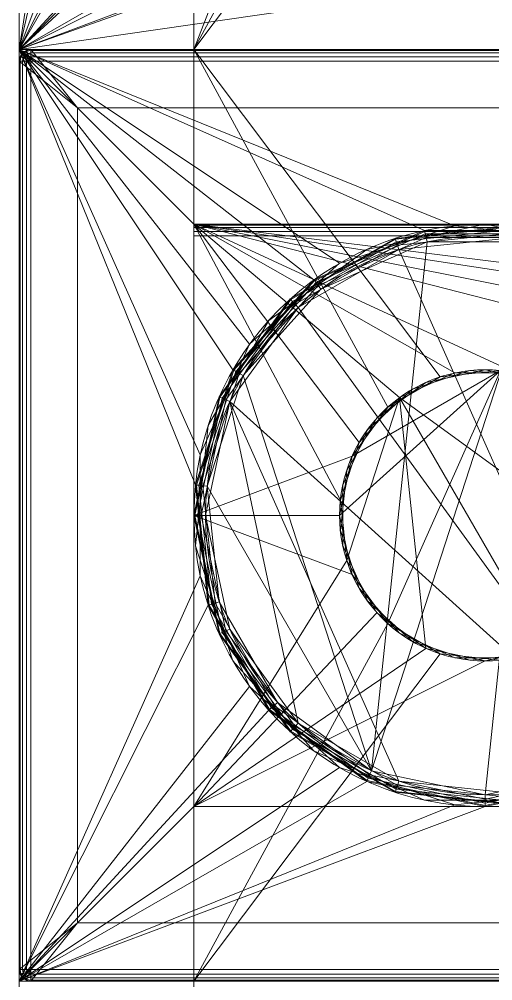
# Model space of a CAD drawing. Header units: millimetres. Extents: x -7.6 to 23.6, y 0 to 40.
# Drawn here: x 0 to 4.07, y 16 to 24.26 of the extents above; entities that cross this region are included whole.
import ezdxf

# ---------------------------------------------------------------- set-up
doc = ezdxf.new("R2010")
doc.units = ezdxf.units.MM
doc.layers.add('1', color=7, linetype='CONTINUOUS', true_color=0xffffff)

msp = doc.modelspace()

# ---------------------------------------------------------------- linework, layer by layer
at = {"layer": '1', "color": 253, "linetype": 'CONTINUOUS', "lineweight": 13}
for p, q in [((0, 40, 3.2), (0, 24, 3.2)), ((0, 28), (0, 24)), ((0, 24, 3.2), (16, 24, 3.2)), ((0, 24, 3.2), (0, 24)), ((0, 24), (16, 24))]:
    msp.add_line(p, q, dxfattribs=at)
at = {"layer": '1', "color": 30, "linetype": 'CONTINUOUS', "lineweight": 13}
for p, q in [((0, 32, 9.6), (0, 0, 9.6)), ((0, 32, 6.4), (0, 0, 6.4)), ((0, 32, 6.4), (0, 0, 6.4)), ((0, 32, 3.2), (0, 0, 3.2)), ((1.5, 30.5, 6.4), (1.5, 1.5, 6.4)), ((1.5, 30.5, 8.6), (1.5, 1.5, 8.6)), ((1.5, 30.5, 3.2), (1.5, 1.5, 3.2)), ((1.5, 30.5, 5.4), (1.5, 1.5, 5.4))]:
    msp.add_line(p, q, dxfattribs=at)
at = {"layer": '1', "color": 7, "linetype": 'CONTINUOUS', "lineweight": 13}
for p, q in [((0, 24, 12.8), (0, 16, 12.8)), ((16, 24, 12.8), (0, 24, 12.8)), ((0, 24, 9.6), (0, 16, 9.6)), ((0, 24, 12.8), (0, 24, 9.6)), ((16, 24, 9.6), (0, 24, 9.6)), ((0.1, 24, 13.2), (0.1, 24, 15.9)), ((0.1, 24, 15.9), (15.9, 24, 15.9)), ((15.9, 24, 13.2), (0.1, 24, 13.2)), ((0, 16.1, 15.9), (0, 23.9, 15.9)), ((0, 23.9, 15.9), (0, 23.9, 13.2)), ((0, 23.9, 13.2), (0, 16.1, 13.2)), ((15.9, 23.9, 16), (0.1, 23.9, 16)), ((0.1, 23.9, 16), (0.1, 16.1, 16)), ((15.5, 23.5, 13.2), (0.5, 23.5, 13.2)), ((0.5, 23.5, 13.2), (0.5, 23.5, 12.8)), ((0.5, 23.5, 13.2), (0.5, 16.5, 13.2)), ((0.5, 23.5, 12.8), (0.5, 16.5, 12.8)), ((15.5, 23.5, 12.8), (0.5, 23.5, 12.8)), ((1.5, 22.5, 9.6), (1.5, 17.5, 9.6)), ((14.5, 22.5, 9.6), (1.5, 22.5, 9.6)), ((1.5, 22.5, 11.8), (1.5, 22.5, 9.6)), ((14.5, 22.5, 11.8), (1.5, 22.5, 11.8)), ((1.5, 22.5, 11.8), (1.5, 17.5, 11.8)), ((1.5, 22.5, 14.9), (1.5, 22.5, 12.8)), ((14.5, 22.5, 12.8), (1.5, 22.5, 12.8)), ((1.5, 22.5, 12.8), (1.5, 17.5, 12.8)), ((14.5, 22.5, 14.9), (1.5, 22.5, 14.9)), ((1.5, 22.4, 15), (1.5, 17.5, 15)), ((1.5, 22.4, 15), (14.5, 22.4, 15)), ((1.5, 17.5, 11.8), (1.5, 17.5, 9.6)), ((1.5, 17.5, 9.6), (14.5, 17.5, 9.6)), ((1.5, 17.5, 11.8), (14.5, 17.5, 11.8)), ((1.5, 17.5, 15), (1.5, 17.5, 12.8)), ((1.5, 17.5, 12.8), (14.5, 17.5, 12.8)), ((1.5, 17.5, 15), (14.5, 17.5, 15)), ((0.5, 16.5, 13.2), (0.5, 16.5, 12.8)), ((0.5, 16.5, 12.8), (15.5, 16.5, 12.8)), ((0.5, 16.5, 13.2), (15.5, 16.5, 13.2)), ((0, 16.1, 13.2), (0, 16.1, 15.9)), ((0.1, 16.1, 16), (15.9, 16.1, 16))]:
    msp.add_line(p, q, dxfattribs=at)
at = {"layer": '1', "color": 30, "linetype": 'CONTINUOUS', "lineweight": 13}
for centre, radius in [((4, 20, 9.6), 2.5), ((4, 20, 6.4), 2.5), ((4, 20, 11.4), 2.4), ((4, 20, 8.2), 2.4), ((4, 20, 10.15), 1.25), ((4, 20, 8.6), 1.25), ((4, 20, 6.95), 1.25), ((4, 20, 5.4), 1.25)]:
    msp.add_circle(centre, radius, dxfattribs=at)
at = {"layer": '1', "color": 30, "linetype": 'CONTINUOUS', "lineweight": 13, "extrusion": (0, 0, -1)}
for centre in [(-4, 20, -11.3), (-4, 20, -8.1)]:
    msp.add_circle(centre, 2.5, dxfattribs=at)
at = {"layer": '1', "color": 7, "linetype": 'CONTINUOUS', "lineweight": 13}
for centre, radius in [((4, 20, 12.8), 2.5), ((4, 20, 14.6), 2.4), ((4, 20, 11.8), 1.25), ((4, 20, 13.35), 1.25)]:
    msp.add_circle(centre, radius, dxfattribs=at)
at = {"layer": '1', "color": 7, "linetype": 'CONTINUOUS', "lineweight": 13, "extrusion": (0, 0, -1)}
msp.add_circle((-4, 20, -14.5), 2.5, dxfattribs=at)
at = {"layer": '1', "color": 7, "linetype": 'CONTINUOUS', "lineweight": 13}
msp.add_arc((0.1, 23.9, 15.9), 0.1, 90, 180, dxfattribs=at)
at = {"layer": '1', "color": 7, "linetype": 'CONTINUOUS', "lineweight": 13, "extrusion": (0, 0, -1)}
for centre, start, end in [((-0.1, 23.9, -13.2), 0, 90), ((-0.1, 16.1, -15.9), 270, 0), ((-0.1, 16.1, -13.2), 270, 0)]:
    msp.add_arc(centre, 0.1, start, end, dxfattribs=at)
at = {"layer": '1', "color": 7, "linetype": 'CONTINUOUS', "lineweight": 13, "extrusion": (-1, 0, 0)}
for centre, start, end in [((-23.9, 15.9, -0.1), 90, 180), ((-16.1, 15.9, -0.1), 0, 90)]:
    msp.add_arc(centre, 0.1, start, end, dxfattribs=at)
at = {"layer": '1', "color": 7, "linetype": 'CONTINUOUS', "lineweight": 13, "extrusion": (0, -1, 0)}
for centre in [(0.1, 15.9, -23.9), (0.1, 15.9, -16.1)]:
    msp.add_arc(centre, 0.1, 90, 180, dxfattribs=at)
at = {"layer": '1', "color": 7, "linetype": 'CONTINUOUS', "lineweight": 13, "extrusion": (1, 0, 0)}
msp.add_arc((22.4, 14.9, 1.5), 0.1, 0, 90, dxfattribs=at)
at = {"layer": '1', "color": 253, "linetype": 'CONTINUOUS', "lineweight": 13}
for points in [[(0, 32.3928, 3.061), (0, 31.6072, 3.061), (0, 24, 3.2), (0, 40, 3.2)], [(1.7161, 34.9832, 3.2), (1.5, 36, 3.2), (0, 40, 3.2), (0, 24, 3.2)], [(2.3272, 34.1421, 3.2), (1.7161, 34.9832, 3.2), (0, 24, 3.2)], [(2.3272, 34.1421, 3.2), (0, 24, 3.2), (1.5, 28, 3.2), (1.7161, 29.0168, 3.2)], [(0, 24, 3.2), (0, 31.6072, 3.061), (0, 30.8822, 2.7585)], [(0, 30.8822, 2.7585), (0, 30.3297, 2.2), (0, 28, 2.2), (0, 24, 3.2)], [(0, 28, 2.2), (0, 28), (0, 24), (0, 24, 3.2)], [(1.5, 25.5), (0, 24), (0, 28)], [(1.7161, 26.9832, 3.2), (1.5, 28, 3.2), (0, 24, 3.2)], [(0, 24, 3.2), (2.3272, 26.1421, 3.2), (1.7161, 26.9832, 3.2)], [(0, 24, 3.2), (3.2275, 25.6224, 3.2), (2.3272, 26.1421, 3.2)], [(5.25, 25.8349, 3.2), (4.2613, 25.5137, 3.2), (0, 24, 3.2), (11.2275, 25.6224, 3.2)], [(4.2613, 25.5137, 3.2), (3.2275, 25.6224, 3.2), (0, 24, 3.2)], [(12.2613, 25.5137, 3.2), (11.2275, 25.6224, 3.2), (0, 24, 3.2), (16, 24, 3.2)], [(16, 24), (0, 24), (1.5, 25.5), (14.5, 25.5)], [(16, 24), (16, 24, 3.2), (0, 24, 3.2), (0, 24)]]:
    msp.add_3dface(points, dxfattribs=at)
at = {"layer": '1', "color": 30, "linetype": 'CONTINUOUS', "lineweight": 13}
for points in [[(0, 0, 6.4), (0, 32, 6.4), (1.5, 30.5, 6.4), (1.5, 1.5, 6.4)], [(0, 0, 6.4), (0, 0, 9.6), (0, 32, 9.6), (0, 32, 6.4)], [(0, 0, 3.2), (0, 32, 3.2), (1.5, 30.5, 3.2), (1.5, 1.5, 3.2)], [(0, 0, 3.2), (0, 0, 6.4), (0, 32, 6.4), (0, 32, 3.2)], [(0, 31.25, 9.6), (0, 24, 9.6), (1.6224, 27.2275, 9.6), (1.5137, 28.2613, 9.6)], [(0, 31.25, 6.4), (0, 24, 6.4), (1.6224, 27.2275, 6.4), (1.5137, 28.2613, 6.4)], [(1.5, 30.5, 6.4), (1.5, 30.5, 8.6), (1.5, 1.5, 8.6), (1.5, 1.5, 6.4)], [(1.5, 30.5, 3.2), (1.5, 30.5, 5.4), (1.5, 1.5, 5.4), (1.5, 1.5, 3.2)], [(2.75, 28, 8.6), (2.8581, 27.4916, 8.6), (1.5, 24, 8.6), (1.5, 28.2, 8.6)], [(2.75, 28, 5.4), (2.8581, 27.4916, 5.4), (1.5, 24, 5.4), (1.5, 28.2, 5.4)], [(1.5, 24, 8.6), (2.8581, 27.4916, 8.6), (3.1636, 27.0711, 8.6)], [(1.5, 24, 5.4), (2.8581, 27.4916, 5.4), (3.1636, 27.0711, 5.4)], [(2.1421, 26.3272, 9.6), (1.6224, 27.2275, 9.6), (0, 24, 9.6)], [(2.1421, 26.3272, 6.4), (1.6224, 27.2275, 6.4), (0, 24, 6.4)], [(3.1636, 27.0711, 8.6), (3.6137, 26.8112, 8.6), (1.5, 24, 8.6)], [(3.1636, 27.0711, 5.4), (3.6137, 26.8112, 5.4), (1.5, 24, 5.4)], [(4.85, 24, 8.6), (1.5, 24, 8.6), (3.6137, 26.8112, 8.6), (4.1307, 26.7568, 8.6)], [(4.85, 24, 5.4), (1.5, 24, 5.4), (3.6137, 26.8112, 5.4), (4.1307, 26.7568, 5.4)], [(0, 24, 9.6), (2.9832, 25.7161, 9.6), (2.1421, 26.3272, 9.6)], [(0, 24, 6.4), (2.9832, 25.7161, 6.4), (2.1421, 26.3272, 6.4)], [(0, 24, 9.6), (4, 25.5, 9.6), (2.9832, 25.7161, 9.6)], [(5.0168, 25.7161, 9.6), (4, 25.5, 9.6), (0, 24, 9.6), (8, 24, 9.6)], [(0, 24, 6.4), (4, 25.5, 6.4), (2.9832, 25.7161, 6.4)], [(5.0168, 25.7161, 6.4), (4, 25.5, 6.4), (0, 24, 6.4), (8, 24, 6.4)], [(0, 24, 9.6), (1.5137, 20.2613, 9.6), (1.8349, 21.25, 9.6)], [(8, 24, 9.6), (0, 24, 9.6), (3.4802, 22.4454, 9.6), (4.5198, 22.4454, 9.6)], [(1.8349, 21.25, 9.6), (2.5305, 22.0225, 9.6), (0, 24, 9.6)], [(2.5305, 22.0225, 9.6), (3.4802, 22.4454, 9.6), (0, 24, 9.6)], [(0, 24, 9.6), (0, 16, 9.6), (1.6224, 19.2275, 9.6), (1.5137, 20.2613, 9.6)], [(0, 24, 6.4), (1.5137, 20.2613, 6.4), (1.8349, 21.25, 6.4)], [(8, 24, 6.4), (0, 24, 6.4), (3.4802, 22.4454, 6.4), (4.5198, 22.4454, 6.4)], [(1.8349, 21.25, 6.4), (2.5305, 22.0225, 6.4), (0, 24, 6.4)], [(2.5305, 22.0225, 6.4), (3.4802, 22.4454, 6.4), (0, 24, 6.4)], [(0, 24, 6.4), (0, 16, 6.4), (1.6224, 19.2275, 6.4), (1.5137, 20.2613, 6.4)], [(4.1307, 21.2432, 8.6), (3.6137, 21.1888, 8.6), (1.5, 24, 8.6), (4.85, 24, 8.6)], [(1.5, 20, 8.6), (1.5, 24, 8.6), (3.1636, 20.9289, 8.6), (2.8581, 20.5084, 8.6)], [(3.6137, 21.1888, 8.6), (3.1636, 20.9289, 8.6), (1.5, 24, 8.6)], [(4.1307, 21.2432, 5.4), (3.6137, 21.1888, 5.4), (1.5, 24, 5.4), (4.85, 24, 5.4)], [(1.5, 20, 5.4), (1.5, 24, 5.4), (3.1636, 20.9289, 5.4), (2.8581, 20.5084, 5.4)], [(3.6137, 21.1888, 5.4), (3.1636, 20.9289, 5.4), (1.5, 24, 5.4)], [(2.75, 22.1651, 9.6), (2.75, 22.1651, 11.3), (3.7387, 22.4863, 11.3), (3.7387, 22.4863, 9.6)], [(2.75, 22.1651, 6.4), (2.75, 22.1651, 8.1), (3.7387, 22.4863, 8.1), (3.7387, 22.4863, 6.4)], [(3.2298, 22.3704, 11.3383), (4.2605, 22.4787, 11.3383), (4.2613, 22.4863, 11.3), (3.2275, 22.3776, 11.3)], [(3.2298, 22.3704, 8.1383), (4.2605, 22.4787, 8.1383), (4.2613, 22.4863, 8.1), (3.2275, 22.3776, 8.1)], [(3.2365, 22.3498, 11.3707), (4.2583, 22.4572, 11.3707), (4.2605, 22.4787, 11.3383), (3.2298, 22.3704, 11.3383)], [(3.2365, 22.3498, 8.1707), (4.2583, 22.4572, 8.1707), (4.2605, 22.4787, 8.1383), (3.2298, 22.3704, 8.1383)], [(3.2465, 22.3189, 11.3924), (4.2549, 22.4249, 11.3924), (4.2583, 22.4572, 11.3707), (3.2365, 22.3498, 11.3707)], [(3.2465, 22.3189, 8.1924), (4.2549, 22.4249, 8.1924), (4.2583, 22.4572, 8.1707), (3.2365, 22.3498, 8.1707)], [(3.7387, 22.4863, 9.6), (3.7387, 22.4863, 11.3), (4.7725, 22.3776, 11.3), (4.7725, 22.3776, 9.6)], [(3.7387, 22.4863, 6.4), (3.7387, 22.4863, 8.1), (4.7725, 22.3776, 8.1), (4.7725, 22.3776, 6.4)], [(2.3323, 21.8522, 11.3383), (3.2298, 22.3704, 11.3383), (3.2275, 22.3776, 11.3), (2.3272, 21.8579, 11.3)], [(2.3323, 21.8522, 8.1383), (3.2298, 22.3704, 8.1383), (3.2275, 22.3776, 8.1), (2.3272, 21.8579, 8.1)], [(3.2584, 22.2825, 11.4), (4.2509, 22.3869, 11.4), (4.2549, 22.4249, 11.3924), (3.2465, 22.3189, 11.3924)], [(3.2584, 22.2825, 8.2), (4.2509, 22.3869, 8.2), (4.2549, 22.4249, 8.1924), (3.2465, 22.3189, 8.1924)], [(5.2, 17.9215, 11.4), (5.2, 22.0785, 11.4), (4.2509, 22.3869, 11.4), (3.2584, 22.2825, 11.4)], [(5.2, 17.9215, 8.2), (5.2, 22.0785, 8.2), (4.2509, 22.3869, 8.2), (3.2584, 22.2825, 8.2)], [(2.3468, 21.8361, 11.3707), (3.2365, 22.3498, 11.3707), (3.2298, 22.3704, 11.3383), (2.3323, 21.8522, 11.3383)], [(2.3468, 21.8361, 8.1707), (3.2365, 22.3498, 8.1707), (3.2298, 22.3704, 8.1383), (2.3323, 21.8522, 8.1383)], [(2.3685, 21.812, 11.3924), (3.2465, 22.3189, 11.3924), (3.2365, 22.3498, 11.3707), (2.3468, 21.8361, 11.3707)], [(2.3685, 21.812, 8.1924), (3.2465, 22.3189, 8.1924), (3.2365, 22.3498, 8.1707), (2.3468, 21.8361, 8.1707)], [(2.3941, 21.7835, 11.4), (3.2584, 22.2825, 11.4), (3.2465, 22.3189, 11.3924), (2.3685, 21.812, 11.3924)], [(2.3941, 21.7835, 8.2), (3.2584, 22.2825, 8.2), (3.2465, 22.3189, 8.1924), (2.3685, 21.812, 8.1924)], [(3.2584, 22.2825, 11.4), (2.3941, 21.7835, 11.4), (5.2, 17.9215, 11.4)], [(3.2584, 22.2825, 8.2), (2.3941, 21.7835, 8.2), (5.2, 17.9215, 8.2)], [(1.9775, 21.4695, 9.6), (1.9775, 21.4695, 11.3), (2.75, 22.1651, 11.3), (2.75, 22.1651, 9.6)], [(1.9775, 21.4695, 6.4), (1.9775, 21.4695, 8.1), (2.75, 22.1651, 8.1), (2.75, 22.1651, 6.4)], [(1.7231, 21.0137, 11.3383), (2.3323, 21.8522, 11.3383), (2.3272, 21.8579, 11.3), (1.7161, 21.0168, 11.3)], [(1.7231, 21.0137, 8.1383), (2.3323, 21.8522, 8.1383), (2.3272, 21.8579, 8.1), (1.7161, 21.0168, 8.1)], [(1.7429, 21.0049, 11.3707), (2.3468, 21.8361, 11.3707), (2.3323, 21.8522, 11.3383), (1.7231, 21.0137, 11.3383)], [(1.7429, 21.0049, 8.1707), (2.3468, 21.8361, 8.1707), (2.3323, 21.8522, 8.1383), (1.7231, 21.0137, 8.1383)], [(1.7725, 20.9917, 11.3924), (2.3685, 21.812, 11.3924), (2.3468, 21.8361, 11.3707), (1.7429, 21.0049, 11.3707)], [(1.7725, 20.9917, 8.1924), (2.3685, 21.812, 8.1924), (2.3468, 21.8361, 8.1707), (1.7429, 21.0049, 8.1707)], [(1.8075, 20.9762, 11.4), (2.3941, 21.7835, 11.4), (2.3685, 21.812, 11.3924), (1.7725, 20.9917, 11.3924)], [(1.8075, 20.9762, 8.2), (2.3941, 21.7835, 8.2), (2.3685, 21.812, 8.1924), (1.7725, 20.9917, 8.1924)], [(5.2, 17.9215, 11.4), (2.3941, 21.7835, 11.4), (1.8075, 20.9762, 11.4)], [(5.2, 17.9215, 8.2), (2.3941, 21.7835, 8.2), (1.8075, 20.9762, 8.2)], [(1.5546, 20.5198, 9.6), (1.5546, 20.5198, 11.3), (1.9775, 21.4695, 11.3), (1.9775, 21.4695, 9.6)], [(1.5546, 20.5198, 6.4), (1.5546, 20.5198, 8.1), (1.9775, 21.4695, 8.1), (1.9775, 21.4695, 6.4)], [(4.1307, 21.2432, 10.15), (3.1636, 19.0711, 10.15), (2.8581, 19.4916, 10.15), (2.75, 20, 10.15)], [(2.75, 20, 10.15), (2.8581, 20.5084, 10.15), (4.1307, 21.2432, 10.15)], [(4.1307, 21.2432, 6.95), (3.1636, 19.0711, 6.95), (2.8581, 19.4916, 6.95), (2.75, 20, 6.95)], [(2.75, 20, 6.95), (2.8581, 20.5084, 6.95), (4.1307, 21.2432, 6.95)], [(2.8581, 20.5084, 10.15), (3.1636, 20.9289, 10.15), (3.6137, 21.1888, 10.15), (4.1307, 21.2432, 10.15)], [(2.8581, 20.5084, 6.95), (3.1636, 20.9289, 6.95), (3.6137, 21.1888, 6.95), (4.1307, 21.2432, 6.95)], [(4.1307, 21.2432, 10.15), (4.1307, 18.7568, 10.15), (3.6137, 18.8112, 10.15), (3.1636, 19.0711, 10.15)], [(4.1307, 21.2432, 6.95), (4.1307, 18.7568, 6.95), (3.6137, 18.8112, 6.95), (3.1636, 19.0711, 6.95)], [(3.8693, 21.2432, 8.6), (3.8693, 21.2432, 10.15), (3.375, 21.0825, 10.15), (3.375, 21.0825, 8.6)], [(3.8693, 21.2432, 5.4), (3.8693, 21.2432, 6.95), (3.375, 21.0825, 6.95), (3.375, 21.0825, 5.4)], [(4.3863, 21.1888, 8.6), (4.3863, 21.1888, 10.15), (3.8693, 21.2432, 10.15), (3.8693, 21.2432, 8.6)], [(4.3863, 21.1888, 5.4), (4.3863, 21.1888, 6.95), (3.8693, 21.2432, 6.95), (3.8693, 21.2432, 5.4)], [(3.375, 21.0825, 8.6), (3.375, 21.0825, 10.15), (2.9887, 20.7347, 10.15), (2.9887, 20.7347, 8.6)], [(3.375, 21.0825, 5.4), (3.375, 21.0825, 6.95), (2.9887, 20.7347, 6.95), (2.9887, 20.7347, 5.4)], [(1.5076, 20, 11.3383), (1.7231, 21.0137, 11.3383), (1.7161, 21.0168, 11.3), (1.5, 20, 11.3)], [(1.5076, 20, 8.1383), (1.7231, 21.0137, 8.1383), (1.7161, 21.0168, 8.1), (1.5, 20, 8.1)], [(1.5293, 20, 11.3707), (1.7429, 21.0049, 11.3707), (1.7231, 21.0137, 11.3383), (1.5076, 20, 11.3383)], [(1.5293, 20, 8.1707), (1.7429, 21.0049, 8.1707), (1.7231, 21.0137, 8.1383), (1.5076, 20, 8.1383)], [(1.5617, 20, 11.3924), (1.7725, 20.9917, 11.3924), (1.7429, 21.0049, 11.3707), (1.5293, 20, 11.3707)], [(1.5617, 20, 8.1924), (1.7725, 20.9917, 8.1924), (1.7429, 21.0049, 8.1707), (1.5293, 20, 8.1707)], [(1.6, 20, 11.4), (1.8075, 20.9762, 11.4), (1.7725, 20.9917, 11.3924), (1.5617, 20, 11.3924)], [(1.6, 20, 8.2), (1.8075, 20.9762, 8.2), (1.7725, 20.9917, 8.1924), (1.5617, 20, 8.1924)], [(1.8075, 20.9762, 11.4), (1.6, 20, 11.4), (1.8075, 19.0238, 11.4), (2.3941, 18.2165, 11.4)], [(1.8075, 20.9762, 8.2), (1.6, 20, 8.2), (1.8075, 19.0238, 8.2), (2.3941, 18.2165, 8.2)], [(1.8075, 20.9762, 11.4), (2.3941, 18.2165, 11.4), (3.2584, 17.7175, 11.4)], [(3.2584, 17.7175, 11.4), (4.2509, 17.6131, 11.4), (5.2, 17.9215, 11.4), (1.8075, 20.9762, 11.4)], [(1.8075, 20.9762, 8.2), (2.3941, 18.2165, 8.2), (3.2584, 17.7175, 8.2)], [(3.2584, 17.7175, 8.2), (4.2509, 17.6131, 8.2), (5.2, 17.9215, 8.2), (1.8075, 20.9762, 8.2)], [(2.9887, 20.7347, 8.6), (2.9887, 20.7347, 10.15), (2.7773, 20.2599, 10.15), (2.7773, 20.2599, 8.6)], [(2.9887, 20.7347, 5.4), (2.9887, 20.7347, 6.95), (2.7773, 20.2599, 6.95), (2.7773, 20.2599, 5.4)], [(2.8581, 20.5084, 8.6), (2.75, 20, 8.6), (1.5, 20, 8.6)], [(2.8581, 20.5084, 5.4), (2.75, 20, 5.4), (1.5, 20, 5.4)], [(1.5546, 19.4802, 9.6), (1.5546, 19.4802, 11.3), (1.5546, 20.5198, 11.3), (1.5546, 20.5198, 9.6)], [(1.5546, 19.4802, 6.4), (1.5546, 19.4802, 8.1), (1.5546, 20.5198, 8.1), (1.5546, 20.5198, 6.4)], [(2.7773, 20.2599, 8.6), (2.7773, 20.2599, 10.15), (2.7773, 19.7401, 10.15), (2.7773, 19.7401, 8.6)], [(2.7773, 20.2599, 5.4), (2.7773, 20.2599, 6.95), (2.7773, 19.7401, 6.95), (2.7773, 19.7401, 5.4)], [(1.5, 16, 8.6), (1.5, 20, 8.6), (2.8581, 19.4916, 8.6), (3.1636, 19.0711, 8.6)], [(1.5, 20, 8.6), (2.75, 20, 8.6), (2.8581, 19.4916, 8.6)], [(1.7231, 18.9863, 11.3383), (1.5076, 20, 11.3383), (1.5, 20, 11.3), (1.7161, 18.9832, 11.3)], [(1.5, 16, 5.4), (1.5, 20, 5.4), (2.8581, 19.4916, 5.4), (3.1636, 19.0711, 5.4)], [(1.5, 20, 5.4), (2.75, 20, 5.4), (2.8581, 19.4916, 5.4)], [(1.7231, 18.9863, 8.1383), (1.5076, 20, 8.1383), (1.5, 20, 8.1), (1.7161, 18.9832, 8.1)], [(1.7429, 18.9951, 11.3707), (1.5293, 20, 11.3707), (1.5076, 20, 11.3383), (1.7231, 18.9863, 11.3383)], [(1.7429, 18.9951, 8.1707), (1.5293, 20, 8.1707), (1.5076, 20, 8.1383), (1.7231, 18.9863, 8.1383)], [(1.7725, 19.0083, 11.3924), (1.5617, 20, 11.3924), (1.5293, 20, 11.3707), (1.7429, 18.9951, 11.3707)], [(1.7725, 19.0083, 8.1924), (1.5617, 20, 8.1924), (1.5293, 20, 8.1707), (1.7429, 18.9951, 8.1707)], [(1.8075, 19.0238, 11.4), (1.6, 20, 11.4), (1.5617, 20, 11.3924), (1.7725, 19.0083, 11.3924)], [(1.8075, 19.0238, 8.2), (1.6, 20, 8.2), (1.5617, 20, 8.1924), (1.7725, 19.0083, 8.1924)], [(2.7773, 19.7401, 8.6), (2.7773, 19.7401, 10.15), (2.9887, 19.2653, 10.15), (2.9887, 19.2653, 8.6)], [(2.7773, 19.7401, 5.4), (2.7773, 19.7401, 6.95), (2.9887, 19.2653, 6.95), (2.9887, 19.2653, 5.4)], [(1.9775, 18.5305, 9.6), (1.9775, 18.5305, 11.3), (1.5546, 19.4802, 11.3), (1.5546, 19.4802, 9.6)], [(1.9775, 18.5305, 6.4), (1.9775, 18.5305, 8.1), (1.5546, 19.4802, 8.1), (1.5546, 19.4802, 6.4)], [(2.9887, 19.2653, 8.6), (2.9887, 19.2653, 10.15), (3.375, 18.9175, 10.15), (3.375, 18.9175, 8.6)], [(2.9887, 19.2653, 5.4), (2.9887, 19.2653, 6.95), (3.375, 18.9175, 6.95), (3.375, 18.9175, 5.4)], [(2.1421, 18.3272, 9.6), (1.6224, 19.2275, 9.6), (0, 16, 9.6)], [(2.1421, 18.3272, 6.4), (1.6224, 19.2275, 6.4), (0, 16, 6.4)], [(3.1636, 19.0711, 8.6), (3.6137, 18.8112, 8.6), (1.5, 16, 8.6)], [(3.1636, 19.0711, 5.4), (3.6137, 18.8112, 5.4), (1.5, 16, 5.4)], [(2.3468, 18.1639, 11.3707), (1.7429, 18.9951, 11.3707), (1.7231, 18.9863, 11.3383), (2.3323, 18.1478, 11.3383)], [(2.3468, 18.1639, 8.1707), (1.7429, 18.9951, 8.1707), (1.7231, 18.9863, 8.1383), (2.3323, 18.1478, 8.1383)], [(2.3685, 18.188, 11.3924), (1.7725, 19.0083, 11.3924), (1.7429, 18.9951, 11.3707), (2.3468, 18.1639, 11.3707)], [(2.3685, 18.188, 8.1924), (1.7725, 19.0083, 8.1924), (1.7429, 18.9951, 8.1707), (2.3468, 18.1639, 8.1707)], [(2.3941, 18.2165, 11.4), (1.8075, 19.0238, 11.4), (1.7725, 19.0083, 11.3924), (2.3685, 18.188, 11.3924)], [(2.3941, 18.2165, 8.2), (1.8075, 19.0238, 8.2), (1.7725, 19.0083, 8.1924), (2.3685, 18.188, 8.1924)], [(2.3323, 18.1478, 11.3383), (1.7231, 18.9863, 11.3383), (1.7161, 18.9832, 11.3), (2.3272, 18.1421, 11.3)], [(2.3323, 18.1478, 8.1383), (1.7231, 18.9863, 8.1383), (1.7161, 18.9832, 8.1), (2.3272, 18.1421, 8.1)], [(3.375, 18.9175, 8.6), (3.375, 18.9175, 10.15), (3.8693, 18.7568, 10.15), (3.8693, 18.7568, 8.6)], [(3.375, 18.9175, 5.4), (3.375, 18.9175, 6.95), (3.8693, 18.7568, 6.95), (3.8693, 18.7568, 5.4)], [(4.85, 16, 8.6), (1.5, 16, 8.6), (3.6137, 18.8112, 8.6), (4.1307, 18.7568, 8.6)], [(4.85, 16, 5.4), (1.5, 16, 5.4), (3.6137, 18.8112, 5.4), (4.1307, 18.7568, 5.4)], [(3.8693, 18.7568, 8.6), (3.8693, 18.7568, 10.15), (4.3863, 18.8112, 10.15), (4.3863, 18.8112, 8.6)], [(3.8693, 18.7568, 5.4), (3.8693, 18.7568, 6.95), (4.3863, 18.8112, 6.95), (4.3863, 18.8112, 5.4)], [(2.75, 17.8349, 9.6), (2.75, 17.8349, 11.3), (1.9775, 18.5305, 11.3), (1.9775, 18.5305, 9.6)], [(2.75, 17.8349, 6.4), (2.75, 17.8349, 8.1), (1.9775, 18.5305, 8.1), (1.9775, 18.5305, 6.4)], [(0, 16, 9.6), (2.9832, 17.7161, 9.6), (2.1421, 18.3272, 9.6)], [(0, 16, 6.4), (2.9832, 17.7161, 6.4), (2.1421, 18.3272, 6.4)], [(3.2365, 17.6502, 11.3707), (2.3468, 18.1639, 11.3707), (2.3323, 18.1478, 11.3383), (3.2298, 17.6296, 11.3383)], [(3.2365, 17.6502, 8.1707), (2.3468, 18.1639, 8.1707), (2.3323, 18.1478, 8.1383), (3.2298, 17.6296, 8.1383)], [(3.2465, 17.6811, 11.3924), (2.3685, 18.188, 11.3924), (2.3468, 18.1639, 11.3707), (3.2365, 17.6502, 11.3707)], [(3.2465, 17.6811, 8.1924), (2.3685, 18.188, 8.1924), (2.3468, 18.1639, 8.1707), (3.2365, 17.6502, 8.1707)], [(3.2584, 17.7175, 11.4), (2.3941, 18.2165, 11.4), (2.3685, 18.188, 11.3924), (3.2465, 17.6811, 11.3924)], [(3.2584, 17.7175, 8.2), (2.3941, 18.2165, 8.2), (2.3685, 18.188, 8.1924), (3.2465, 17.6811, 8.1924)], [(3.2298, 17.6296, 11.3383), (2.3323, 18.1478, 11.3383), (2.3272, 18.1421, 11.3), (3.2275, 17.6224, 11.3)], [(3.2298, 17.6296, 8.1383), (2.3323, 18.1478, 8.1383), (2.3272, 18.1421, 8.1), (3.2275, 17.6224, 8.1)], [(3.7387, 17.5137, 9.6), (3.7387, 17.5137, 11.3), (2.75, 17.8349, 11.3), (2.75, 17.8349, 9.6)], [(3.7387, 17.5137, 6.4), (3.7387, 17.5137, 8.1), (2.75, 17.8349, 8.1), (2.75, 17.8349, 6.4)], [(0, 16, 9.6), (4, 17.5, 9.6), (2.9832, 17.7161, 9.6)], [(5.0168, 17.7161, 9.6), (4, 17.5, 9.6), (0, 16, 9.6), (8, 16, 9.6)], [(0, 16, 6.4), (4, 17.5, 6.4), (2.9832, 17.7161, 6.4)], [(5.0168, 17.7161, 6.4), (4, 17.5, 6.4), (0, 16, 6.4), (8, 16, 6.4)], [(4.2549, 17.5751, 11.3924), (3.2465, 17.6811, 11.3924), (3.2365, 17.6502, 11.3707), (4.2583, 17.5428, 11.3707)], [(4.2549, 17.5751, 8.1924), (3.2465, 17.6811, 8.1924), (3.2365, 17.6502, 8.1707), (4.2583, 17.5428, 8.1707)], [(4.2509, 17.6131, 11.4), (3.2584, 17.7175, 11.4), (3.2465, 17.6811, 11.3924), (4.2549, 17.5751, 11.3924)], [(4.2509, 17.6131, 8.2), (3.2584, 17.7175, 8.2), (3.2465, 17.6811, 8.1924), (4.2549, 17.5751, 8.1924)], [(4.2605, 17.5213, 11.3383), (3.2298, 17.6296, 11.3383), (3.2275, 17.6224, 11.3), (4.2613, 17.5137, 11.3)], [(4.2605, 17.5213, 8.1383), (3.2298, 17.6296, 8.1383), (3.2275, 17.6224, 8.1), (4.2613, 17.5137, 8.1)], [(4.2583, 17.5428, 11.3707), (3.2365, 17.6502, 11.3707), (3.2298, 17.6296, 11.3383), (4.2605, 17.5213, 11.3383)], [(4.2583, 17.5428, 8.1707), (3.2365, 17.6502, 8.1707), (3.2298, 17.6296, 8.1383), (4.2605, 17.5213, 8.1383)], [(4.7725, 17.6224, 9.6), (4.7725, 17.6224, 11.3), (3.7387, 17.5137, 11.3), (3.7387, 17.5137, 9.6)], [(4.7725, 17.6224, 6.4), (4.7725, 17.6224, 8.1), (3.7387, 17.5137, 8.1), (3.7387, 17.5137, 6.4)]]:
    msp.add_3dface(points, dxfattribs=at)
at = {"layer": '1', "color": 7, "linetype": 'CONTINUOUS', "lineweight": 13}
for points in [[(0, 24, 9.6), (16, 24, 9.6), (14.5, 22.5, 9.6), (1.5, 22.5, 9.6)], [(1.5, 22.5, 9.6), (1.5, 17.5, 9.6), (0, 16, 9.6), (0, 24, 9.6)], [(0, 24, 9.6), (0, 24, 12.8), (16, 24, 12.8), (16, 24, 9.6)], [(0, 16, 9.6), (0, 16, 12.8), (0, 24, 12.8), (0, 24, 9.6)], [(16, 24, 12.8), (0, 24, 12.8), (3.7387, 22.4863, 12.8), (4.7725, 22.3776, 12.8)], [(0, 24, 12.8), (1.9775, 21.4695, 12.8), (2.75, 22.1651, 12.8)], [(2.75, 22.1651, 12.8), (3.7387, 22.4863, 12.8), (0, 24, 12.8)], [(0, 24, 12.8), (0, 16, 12.8), (1.5546, 19.4802, 12.8), (1.5546, 20.5198, 12.8)], [(1.5546, 20.5198, 12.8), (1.9775, 21.4695, 12.8), (0, 24, 12.8)], [(0, 23.9, 13.2), (0.0076, 23.9383, 13.2), (0.0293, 23.9707, 13.2), (0.5, 23.5, 13.2)], [(0.0146, 23.9354, 15.9383), (0.0347, 23.9653, 15.9383), (0.0293, 23.9707, 15.9), (0.0076, 23.9383, 15.9)], [(0.0076, 23.9383, 13.2), (0.0076, 23.9383, 15.9), (0.0293, 23.9707, 15.9), (0.0293, 23.9707, 13.2)], [(0.0347, 23.9271, 15.9707), (0.05, 23.95, 15.9707), (0.0347, 23.9653, 15.9383), (0.0146, 23.9354, 15.9383)], [(0.5, 23.5, 13.2), (0.0293, 23.9707, 13.2), (0.0617, 23.9924, 13.2), (0.1, 24, 13.2)], [(0.0347, 23.9653, 15.9383), (0.0646, 23.9854, 15.9383), (0.0617, 23.9924, 15.9), (0.0293, 23.9707, 15.9)], [(0.0293, 23.9707, 13.2), (0.0293, 23.9707, 15.9), (0.0617, 23.9924, 15.9), (0.0617, 23.9924, 13.2)], [(0.05, 23.95, 15.9707), (0.0729, 23.9653, 15.9707), (0.0646, 23.9854, 15.9383), (0.0347, 23.9653, 15.9383)], [(0.0646, 23.9146, 15.9924), (0.0729, 23.9271, 15.9924), (0.05, 23.95, 15.9707), (0.0347, 23.9271, 15.9707)], [(0.0729, 23.9271, 15.9924), (0.0854, 23.9354, 15.9924), (0.0729, 23.9653, 15.9707), (0.05, 23.95, 15.9707)], [(0.0646, 23.9854, 15.9383), (0.1, 23.9924, 15.9383), (0.1, 24, 15.9), (0.0617, 23.9924, 15.9)], [(0.0617, 23.9924, 13.2), (0.0617, 23.9924, 15.9), (0.1, 24, 15.9), (0.1, 24, 13.2)], [(0.0729, 23.9653, 15.9707), (0.1, 23.9707, 15.9707), (0.1, 23.9924, 15.9383), (0.0646, 23.9854, 15.9383)], [(0.0854, 23.9354, 15.9924), (0.1, 23.9383, 15.9924), (0.1, 23.9707, 15.9707), (0.0729, 23.9653, 15.9707)], [(15.9, 24, 13.2), (0.1, 24, 13.2), (0.1, 24, 15.9), (15.9, 24, 15.9)], [(15.9, 24, 15.9), (0.1, 24, 15.9), (0.1, 23.9924, 15.9383), (15.9, 23.9924, 15.9383)], [(15.5, 23.5, 13.2), (0.5, 23.5, 13.2), (0.1, 24, 13.2), (15.9, 24, 13.2)], [(15.9, 23.9924, 15.9383), (0.1, 23.9924, 15.9383), (0.1, 23.9707, 15.9707), (15.9, 23.9707, 15.9707)], [(15.9, 23.9707, 15.9707), (0.1, 23.9707, 15.9707), (0.1, 23.9383, 15.9924), (15.9, 23.9383, 15.9924)], [(0.0076, 23.9, 15.9383), (0.0146, 23.9354, 15.9383), (0.0076, 23.9383, 15.9), (0, 23.9, 15.9)], [(0, 23.9, 13.2), (0, 23.9, 15.9), (0.0076, 23.9383, 15.9), (0.0076, 23.9383, 13.2)], [(0, 23.9, 13.2), (0, 16.1, 13.2), (0, 16.1, 15.9), (0, 23.9, 15.9)], [(0, 23.9, 15.9), (0, 16.1, 15.9), (0.0076, 16.1, 15.9383), (0.0076, 23.9, 15.9383)], [(0.5, 23.5, 13.2), (0.5, 16.5, 13.2), (0, 16.1, 13.2), (0, 23.9, 13.2)], [(0.0293, 23.9, 15.9707), (0.0347, 23.9271, 15.9707), (0.0146, 23.9354, 15.9383), (0.0076, 23.9, 15.9383)], [(0.0076, 23.9, 15.9383), (0.0076, 16.1, 15.9383), (0.0293, 16.1, 15.9707), (0.0293, 23.9, 15.9707)], [(0.0617, 23.9, 15.9924), (0.0646, 23.9146, 15.9924), (0.0347, 23.9271, 15.9707), (0.0293, 23.9, 15.9707)], [(0.0293, 23.9, 15.9707), (0.0293, 16.1, 15.9707), (0.0617, 16.1, 15.9924), (0.0617, 23.9, 15.9924)], [(0.1, 23.9, 16), (0.0646, 23.9146, 15.9924), (0.0617, 23.9, 15.9924)], [(0.0617, 23.9, 15.9924), (0.0617, 16.1, 15.9924), (0.1, 16.1, 16), (0.1, 23.9, 16)], [(0.1, 23.9, 16), (0.0729, 23.9271, 15.9924), (0.0646, 23.9146, 15.9924)], [(0.1, 23.9, 16), (0.0854, 23.9354, 15.9924), (0.0729, 23.9271, 15.9924)], [(0.1, 23.9, 16), (0.1, 23.9383, 15.9924), (0.0854, 23.9354, 15.9924)], [(15.9, 23.9383, 15.9924), (0.1, 23.9383, 15.9924), (0.1, 23.9, 16), (15.9, 23.9, 16)], [(0.1, 23.9, 16), (0.1, 16.1, 16), (15.9, 16.1, 16), (15.9, 23.9, 16)], [(0.5, 23.5, 12.8), (15.5, 23.5, 12.8), (14.5, 22.5, 12.8), (1.5, 22.5, 12.8)], [(1.5, 22.5, 12.8), (1.5, 17.5, 12.8), (0.5, 16.5, 12.8), (0.5, 23.5, 12.8)], [(0.5, 16.5, 12.8), (0.5, 16.5, 13.2), (0.5, 23.5, 13.2), (0.5, 23.5, 12.8)], [(0.5, 23.5, 12.8), (0.5, 23.5, 13.2), (15.5, 23.5, 13.2), (15.5, 23.5, 12.8)], [(14.5, 22.5, 9.6), (14.5, 22.5, 11.8), (1.5, 22.5, 11.8), (1.5, 22.5, 9.6)], [(1.5, 22.5, 9.6), (1.5, 22.5, 11.8), (1.5, 17.5, 11.8), (1.5, 17.5, 9.6)], [(1.5, 22.5, 11.8), (10.7568, 20.1307, 11.8), (4.7347, 21.0113, 11.8), (4.2599, 21.2227, 11.8)], [(1.5, 22.5, 11.8), (14.5, 22.5, 11.8), (12.2599, 21.2227, 11.8), (11.7401, 21.2227, 11.8)], [(1.5, 22.5, 11.8), (11.2653, 21.0113, 11.8), (10.9175, 20.625, 11.8)], [(1.5, 22.5, 11.8), (3.7401, 21.2227, 11.8), (3.2653, 21.0113, 11.8)], [(11.7401, 21.2227, 11.8), (11.2653, 21.0113, 11.8), (1.5, 22.5, 11.8)], [(4.2599, 21.2227, 11.8), (3.7401, 21.2227, 11.8), (1.5, 22.5, 11.8)], [(3.2653, 21.0113, 11.8), (2.9175, 20.625, 11.8), (1.5, 22.5, 11.8)], [(1.5, 17.5, 11.8), (1.5, 22.5, 11.8), (2.7568, 20.1307, 11.8), (2.8112, 19.6137, 11.8)], [(2.9175, 20.625, 11.8), (2.7568, 20.1307, 11.8), (1.5, 22.5, 11.8)], [(10.9175, 20.625, 11.8), (10.7568, 20.1307, 11.8), (1.5, 22.5, 11.8)], [(1.5, 22.5, 14.9), (1.5, 22.4924, 14.9383), (1.5, 22.4707, 14.9707)], [(1.5, 22.4707, 14.9707), (1.5, 22.4383, 14.9924), (1.5, 22.4, 15), (1.5, 22.5, 14.9)], [(1.5, 17.5, 15), (1.5, 17.5, 12.8), (1.5, 22.5, 12.8), (1.5, 22.5, 14.9)], [(1.5, 22.4, 15), (1.5, 17.5, 15), (1.5, 22.5, 14.9)], [(14.5, 22.5, 14.9), (1.5, 22.5, 14.9), (1.5, 22.5, 12.8), (14.5, 22.5, 12.8)], [(1.5, 22.5, 14.9), (14.5, 22.5, 14.9), (14.5, 22.4924, 14.9383), (1.5, 22.4924, 14.9383)], [(1.5, 22.4924, 14.9383), (14.5, 22.4924, 14.9383), (14.5, 22.4707, 14.9707), (1.5, 22.4707, 14.9707)], [(1.5, 22.4707, 14.9707), (14.5, 22.4707, 14.9707), (14.5, 22.4383, 14.9924), (1.5, 22.4383, 14.9924)], [(2.9832, 22.2839, 12.8), (2.9832, 22.2839, 14.5), (4, 22.5, 14.5), (4, 22.5, 12.8)], [(4, 22.5, 12.8), (4, 22.5, 14.5), (5.0168, 22.2839, 14.5), (5.0168, 22.2839, 12.8)], [(1.5, 22.4383, 14.9924), (14.5, 22.4383, 14.9924), (14.5, 22.4, 15), (1.5, 22.4, 15)], [(1.5, 22.4, 15), (14.5, 22.4, 15), (14.5, 17.5, 15), (1.5, 17.5, 15)], [(2.535, 22.0164, 14.5383), (3.4818, 22.4379, 14.5383), (3.4802, 22.4454, 14.5), (2.5305, 22.0225, 14.5)], [(2.5478, 21.9988, 14.5707), (3.4863, 22.4167, 14.5707), (3.4818, 22.4379, 14.5383), (2.535, 22.0164, 14.5383)], [(2.5668, 21.9726, 14.5924), (3.4931, 22.385, 14.5924), (3.4863, 22.4167, 14.5707), (2.5478, 21.9988, 14.5707)], [(2.5893, 21.9416, 14.6), (3.501, 22.3476, 14.6), (3.4931, 22.385, 14.5924), (2.5668, 21.9726, 14.5924)], [(3.4818, 22.4379, 14.5383), (4.5182, 22.4379, 14.5383), (4.5198, 22.4454, 14.5), (3.4802, 22.4454, 14.5)], [(3.4863, 22.4167, 14.5707), (4.5137, 22.4167, 14.5707), (4.5182, 22.4379, 14.5383), (3.4818, 22.4379, 14.5383)], [(3.4931, 22.385, 14.5924), (4.5069, 22.385, 14.5924), (4.5137, 22.4167, 14.5707), (3.4863, 22.4167, 14.5707)], [(3.501, 22.3476, 14.6), (4.499, 22.3476, 14.6), (4.5069, 22.385, 14.5924), (3.4931, 22.385, 14.5924)], [(3.501, 22.3476, 14.6), (2.5893, 21.9416, 14.6), (1.9215, 21.2, 14.6), (3.0238, 17.8075, 14.6)], [(4.499, 22.3476, 14.6), (3.0238, 17.8075, 14.6), (4, 17.6, 14.6)], [(3.0238, 17.8075, 14.6), (4.499, 22.3476, 14.6), (3.501, 22.3476, 14.6)], [(4, 17.6, 14.6), (4.9762, 17.8075, 14.6), (5.7835, 18.3941, 14.6), (4.499, 22.3476, 14.6)], [(2.1421, 21.6728, 12.8), (2.1421, 21.6728, 14.5), (2.9832, 22.2839, 14.5), (2.9832, 22.2839, 12.8)], [(1.8415, 21.2462, 14.5383), (2.535, 22.0164, 14.5383), (2.5305, 22.0225, 14.5), (1.8349, 21.25, 14.5)], [(1.8603, 21.2354, 14.5707), (2.5478, 21.9988, 14.5707), (2.535, 22.0164, 14.5383), (1.8415, 21.2462, 14.5383)], [(1.8884, 21.2191, 14.5924), (2.5668, 21.9726, 14.5924), (2.5478, 21.9988, 14.5707), (1.8603, 21.2354, 14.5707)], [(1.9215, 21.2, 14.6), (2.5893, 21.9416, 14.6), (2.5668, 21.9726, 14.5924), (1.8884, 21.2191, 14.5924)], [(1.6224, 20.7725, 12.8), (1.6224, 20.7725, 14.5), (2.1421, 21.6728, 14.5), (2.1421, 21.6728, 12.8)], [(1.5213, 20.2605, 14.5383), (1.8415, 21.2462, 14.5383), (1.8349, 21.25, 14.5), (1.5137, 20.2613, 14.5)], [(1.5428, 20.2583, 14.5707), (1.8603, 21.2354, 14.5707), (1.8415, 21.2462, 14.5383), (1.5213, 20.2605, 14.5383)], [(1.5751, 20.2549, 14.5924), (1.8884, 21.2191, 14.5924), (1.8603, 21.2354, 14.5707), (1.5428, 20.2583, 14.5707)], [(1.6131, 20.2509, 14.6), (1.9215, 21.2, 14.6), (1.8884, 21.2191, 14.5924), (1.5751, 20.2549, 14.5924)], [(5.1888, 19.6137, 13.35), (3.2653, 21.0113, 13.35), (3.7401, 21.2227, 13.35), (4.2599, 21.2227, 13.35)], [(4, 21.25, 11.8), (4, 21.25, 13.35), (3.4916, 21.1419, 13.35), (3.4916, 21.1419, 11.8)], [(4.5084, 21.1419, 11.8), (4.5084, 21.1419, 13.35), (4, 21.25, 13.35), (4, 21.25, 11.8)], [(3.0238, 17.8075, 14.6), (1.9215, 21.2, 14.6), (1.6131, 20.2509, 14.6)], [(3.4916, 21.1419, 11.8), (3.4916, 21.1419, 13.35), (3.0711, 20.8364, 13.35), (3.0711, 20.8364, 11.8)], [(2.8112, 19.6137, 13.35), (2.7568, 20.1307, 13.35), (2.9175, 20.625, 13.35), (3.2653, 21.0113, 13.35)], [(3.2653, 21.0113, 13.35), (3.4916, 18.8581, 13.35), (3.0711, 19.1636, 13.35), (2.8112, 19.6137, 13.35)], [(3.2653, 21.0113, 13.35), (4.5084, 18.8581, 13.35), (4, 18.75, 13.35), (3.4916, 18.8581, 13.35)], [(5.1888, 19.6137, 13.35), (4.9289, 19.1636, 13.35), (4.5084, 18.8581, 13.35), (3.2653, 21.0113, 13.35)], [(3.0711, 20.8364, 11.8), (3.0711, 20.8364, 13.35), (2.8112, 20.3863, 13.35), (2.8112, 20.3863, 11.8)], [(1.5137, 19.7387, 12.8), (1.5137, 19.7387, 14.5), (1.6224, 20.7725, 14.5), (1.6224, 20.7725, 12.8)], [(2.8112, 20.3863, 11.8), (2.8112, 20.3863, 13.35), (2.7568, 19.8693, 13.35), (2.7568, 19.8693, 11.8)], [(1.6296, 19.2298, 14.5383), (1.5213, 20.2605, 14.5383), (1.5137, 20.2613, 14.5), (1.6224, 19.2275, 14.5)], [(1.6502, 19.2365, 14.5707), (1.5428, 20.2583, 14.5707), (1.5213, 20.2605, 14.5383), (1.6296, 19.2298, 14.5383)], [(1.6811, 19.2465, 14.5924), (1.5751, 20.2549, 14.5924), (1.5428, 20.2583, 14.5707), (1.6502, 19.2365, 14.5707)], [(1.7175, 19.2584, 14.6), (1.6131, 20.2509, 14.6), (1.5751, 20.2549, 14.5924), (1.6811, 19.2465, 14.5924)], [(1.6131, 20.2509, 14.6), (1.7175, 19.2584, 14.6), (2.2165, 18.3941, 14.6), (3.0238, 17.8075, 14.6)], [(2.7568, 19.8693, 11.8), (2.7568, 19.8693, 13.35), (2.9175, 19.375, 13.35), (2.9175, 19.375, 11.8)], [(1.8349, 18.75, 12.8), (1.8349, 18.75, 14.5), (1.5137, 19.7387, 14.5), (1.5137, 19.7387, 12.8)], [(2.8112, 19.6137, 11.8), (3.0711, 19.1636, 11.8), (1.5, 17.5, 11.8)], [(1.9775, 18.5305, 12.8), (1.5546, 19.4802, 12.8), (0, 16, 12.8)], [(2.9175, 19.375, 11.8), (2.9175, 19.375, 13.35), (3.2653, 18.9887, 13.35), (3.2653, 18.9887, 11.8)], [(2.188, 18.3685, 14.5924), (1.6811, 19.2465, 14.5924), (1.6502, 19.2365, 14.5707), (2.1639, 18.3468, 14.5707)], [(2.2165, 18.3941, 14.6), (1.7175, 19.2584, 14.6), (1.6811, 19.2465, 14.5924), (2.188, 18.3685, 14.5924)], [(1.5, 17.5, 11.8), (3.0711, 19.1636, 11.8), (3.4916, 18.8581, 11.8)], [(2.1478, 18.3323, 14.5383), (1.6296, 19.2298, 14.5383), (1.6224, 19.2275, 14.5), (2.1421, 18.3272, 14.5)], [(2.1639, 18.3468, 14.5707), (1.6502, 19.2365, 14.5707), (1.6296, 19.2298, 14.5383), (2.1478, 18.3323, 14.5383)], [(3.2653, 18.9887, 11.8), (3.2653, 18.9887, 13.35), (3.7401, 18.7773, 13.35), (3.7401, 18.7773, 11.8)], [(14.5, 17.5, 11.8), (1.5, 17.5, 11.8), (4, 18.75, 11.8), (4.5084, 18.8581, 11.8)], [(3.4916, 18.8581, 11.8), (4, 18.75, 11.8), (1.5, 17.5, 11.8)], [(2.5305, 17.9775, 12.8), (2.5305, 17.9775, 14.5), (1.8349, 18.75, 14.5), (1.8349, 18.75, 12.8)], [(3.7401, 18.7773, 11.8), (3.7401, 18.7773, 13.35), (4.2599, 18.7773, 13.35), (4.2599, 18.7773, 11.8)], [(0, 16, 12.8), (2.75, 17.8349, 12.8), (1.9775, 18.5305, 12.8)], [(2.9863, 17.7231, 14.5383), (2.1478, 18.3323, 14.5383), (2.1421, 18.3272, 14.5), (2.9832, 17.7161, 14.5)], [(2.9951, 17.7429, 14.5707), (2.1639, 18.3468, 14.5707), (2.1478, 18.3323, 14.5383), (2.9863, 17.7231, 14.5383)], [(3.0083, 17.7725, 14.5924), (2.188, 18.3685, 14.5924), (2.1639, 18.3468, 14.5707), (2.9951, 17.7429, 14.5707)], [(3.0238, 17.8075, 14.6), (2.2165, 18.3941, 14.6), (2.188, 18.3685, 14.5924), (3.0083, 17.7725, 14.5924)], [(3.4802, 17.5546, 12.8), (3.4802, 17.5546, 14.5), (2.5305, 17.9775, 14.5), (2.5305, 17.9775, 12.8)], [(3.7387, 17.5137, 12.8), (2.75, 17.8349, 12.8), (0, 16, 12.8)], [(4, 17.5617, 14.5924), (3.0083, 17.7725, 14.5924), (2.9951, 17.7429, 14.5707), (4, 17.5293, 14.5707)], [(4, 17.6, 14.6), (3.0238, 17.8075, 14.6), (3.0083, 17.7725, 14.5924), (4, 17.5617, 14.5924)], [(4.9762, 17.8075, 14.6), (4, 17.6, 14.6), (4, 17.5617, 14.5924), (4.9917, 17.7725, 14.5924)], [(4.9917, 17.7725, 14.5924), (4, 17.5617, 14.5924), (4, 17.5293, 14.5707), (5.0049, 17.7429, 14.5707)], [(4, 17.5076, 14.5383), (2.9863, 17.7231, 14.5383), (2.9832, 17.7161, 14.5), (4, 17.5, 14.5)], [(4, 17.5293, 14.5707), (2.9951, 17.7429, 14.5707), (2.9863, 17.7231, 14.5383), (4, 17.5076, 14.5383)], [(5.0049, 17.7429, 14.5707), (4, 17.5293, 14.5707), (4, 17.5076, 14.5383), (5.0137, 17.7231, 14.5383)], [(5.0137, 17.7231, 14.5383), (4, 17.5076, 14.5383), (4, 17.5, 14.5), (5.0168, 17.7161, 14.5)], [(0, 16, 12.8), (16, 16, 12.8), (4.7725, 17.6224, 12.8), (3.7387, 17.5137, 12.8)], [(4.5198, 17.5546, 12.8), (4.5198, 17.5546, 14.5), (3.4802, 17.5546, 14.5), (3.4802, 17.5546, 12.8)], [(16, 16, 9.6), (0, 16, 9.6), (1.5, 17.5, 9.6), (14.5, 17.5, 9.6)], [(15.5, 16.5, 12.8), (0.5, 16.5, 12.8), (1.5, 17.5, 12.8), (14.5, 17.5, 12.8)], [(1.5, 17.5, 9.6), (1.5, 17.5, 11.8), (14.5, 17.5, 11.8), (14.5, 17.5, 9.6)], [(1.5, 17.5, 12.8), (1.5, 17.5, 15), (14.5, 17.5, 15), (14.5, 17.5, 12.8)], [(0.5, 16.5, 13.2), (0.0293, 16.0293, 13.2), (0.0076, 16.0617, 13.2), (0, 16.1, 13.2)], [(0.1, 16, 13.2), (0.0617, 16.0076, 13.2), (0.0293, 16.0293, 13.2), (0.5, 16.5, 13.2)], [(15.9, 16, 13.2), (0.1, 16, 13.2), (0.5, 16.5, 13.2), (15.5, 16.5, 13.2)], [(15.5, 16.5, 12.8), (15.5, 16.5, 13.2), (0.5, 16.5, 13.2), (0.5, 16.5, 12.8)], [(0.0146, 16.0646, 15.9383), (0.0076, 16.1, 15.9383), (0, 16.1, 15.9), (0.0076, 16.0617, 15.9)], [(0.0076, 16.0617, 13.2), (0.0076, 16.0617, 15.9), (0, 16.1, 15.9), (0, 16.1, 13.2)], [(0.0347, 16.0729, 15.9707), (0.0293, 16.1, 15.9707), (0.0076, 16.1, 15.9383), (0.0146, 16.0646, 15.9383)], [(0.0646, 16.0854, 15.9924), (0.0617, 16.1, 15.9924), (0.0293, 16.1, 15.9707), (0.0347, 16.0729, 15.9707)], [(0.1, 16.1, 16), (0.0617, 16.1, 15.9924), (0.0646, 16.0854, 15.9924)], [(0.1, 16.1, 16), (0.0646, 16.0854, 15.9924), (0.0729, 16.0729, 15.9924)], [(0.1, 16.1, 16), (0.0729, 16.0729, 15.9924), (0.0854, 16.0646, 15.9924)], [(0.1, 16.1, 16), (0.0854, 16.0646, 15.9924), (0.1, 16.0617, 15.9924)], [(0.1, 16.0617, 15.9924), (15.9, 16.0617, 15.9924), (15.9, 16.1, 16), (0.1, 16.1, 16)], [(0.0347, 16.0347, 15.9383), (0.0146, 16.0646, 15.9383), (0.0076, 16.0617, 15.9), (0.0293, 16.0293, 15.9)], [(0.0293, 16.0293, 13.2), (0.0293, 16.0293, 15.9), (0.0076, 16.0617, 15.9), (0.0076, 16.0617, 13.2)], [(0.05, 16.05, 15.9707), (0.0347, 16.0729, 15.9707), (0.0146, 16.0646, 15.9383), (0.0347, 16.0347, 15.9383)], [(0.0646, 16.0146, 15.9383), (0.0347, 16.0347, 15.9383), (0.0293, 16.0293, 15.9), (0.0617, 16.0076, 15.9)], [(0.0617, 16.0076, 13.2), (0.0617, 16.0076, 15.9), (0.0293, 16.0293, 15.9), (0.0293, 16.0293, 13.2)], [(0.0729, 16.0729, 15.9924), (0.0646, 16.0854, 15.9924), (0.0347, 16.0729, 15.9707), (0.05, 16.05, 15.9707)], [(0.0729, 16.0347, 15.9707), (0.05, 16.05, 15.9707), (0.0347, 16.0347, 15.9383), (0.0646, 16.0146, 15.9383)], [(0.0854, 16.0646, 15.9924), (0.0729, 16.0729, 15.9924), (0.05, 16.05, 15.9707), (0.0729, 16.0347, 15.9707)], [(0.1, 16.0293, 15.9707), (0.0729, 16.0347, 15.9707), (0.0646, 16.0146, 15.9383), (0.1, 16.0076, 15.9383)], [(0.1, 16.0617, 15.9924), (0.0854, 16.0646, 15.9924), (0.0729, 16.0347, 15.9707), (0.1, 16.0293, 15.9707)], [(0.1, 16.0293, 15.9707), (15.9, 16.0293, 15.9707), (15.9, 16.0617, 15.9924), (0.1, 16.0617, 15.9924)], [(0.1, 16.0076, 15.9383), (15.9, 16.0076, 15.9383), (15.9, 16.0293, 15.9707), (0.1, 16.0293, 15.9707)], [(0.1, 16.0076, 15.9383), (0.0646, 16.0146, 15.9383), (0.0617, 16.0076, 15.9), (0.1, 16, 15.9)], [(0.1, 16, 13.2), (0.1, 16, 15.9), (0.0617, 16.0076, 15.9), (0.0617, 16.0076, 13.2)], [(0.1, 16, 15.9), (15.9, 16, 15.9), (15.9, 16.0076, 15.9383), (0.1, 16.0076, 15.9383)]]:
    msp.add_3dface(points, dxfattribs=at)

doc.saveas('drawing.dxf')
